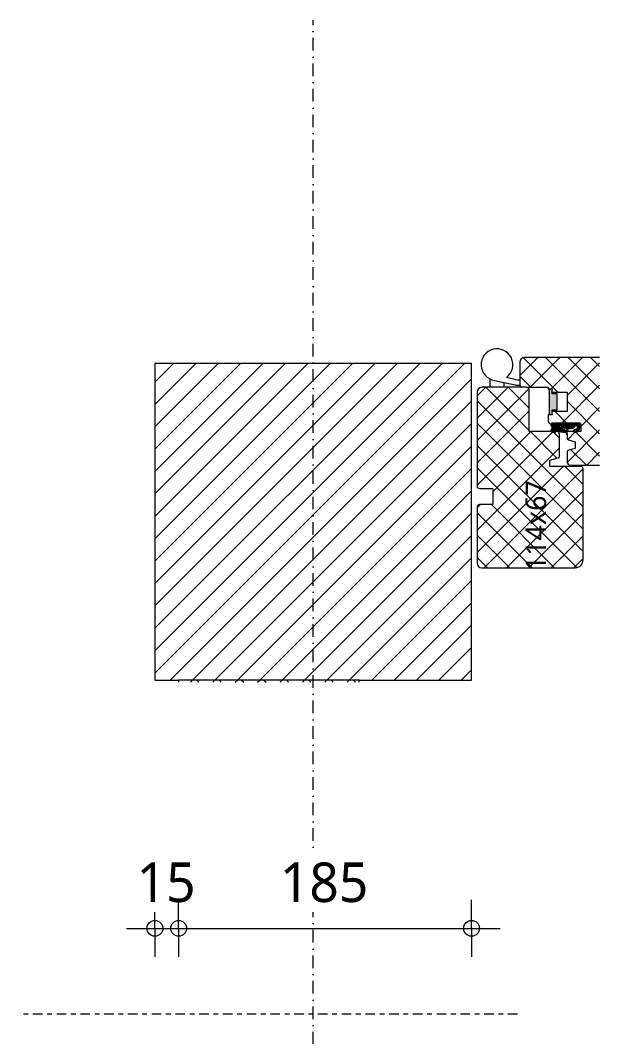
# Model space of a CAD drawing. Header units: millimetres. Extents: x 1789 to 13769, y 2055 to 27197.
# Drawn here: x 5745 to 6111, y 19841 to 20483 of the extents above; entities that cross this region are included whole.
import ezdxf

# ---------------------------------------------------------------- set-up
doc = ezdxf.new("R2010")
doc.units = ezdxf.units.MM
doc.linetypes.add('MV_center', pattern=[15, 6, -3, 3, -3])
doc.linetypes.add('MV_stramien', pattern=[16, 8, -4, 0, -4])
for name, color, linetype, lineweight in [('A-ANNO-DIMS', 211, 'Continuous', 13), ('A-ANNO-DIMS-10', 211, 'Continuous', 13), ('A-DETL', 90, 'Continuous', 13), ('A-DETL-GENF', 92, 'Continuous', 18), ('G-ANNO-TEXT', 231, 'Continuous', 13)]:
    doc.layers.add(name, color=color, linetype=linetype, lineweight=lineweight)
doc.styles.add('Segoe UI_2', font='segoeui.ttf', dxfattribs={"height": 25})
doc.styles.add('Segoe UI_4', font='segoeui.ttf', dxfattribs={"height": 13})
doc.dimstyles.new('2_5_mm_1', dxfattribs={"dimscale": 304.8, "dimtxt": 26.184099, "dimasz": 0.032808, "dimexe": 0.059055, "dimexo": 0.0625, "dimgap": 0.029528, "dimtad": 1, "dimdec": 0, "dimzin": 0, "dimdsep": 46, "dimtxsty": 'Segoe UI_2', "dimblk1": 'DOTBLANK', "dimblk2": 'DOTBLANK', "dimsah": 1, "dimcen": 0.09, "dimdle": 0.059055, "dimazin": 0, "dimtfac": 1, "dimtdec": 4, "dimtix": 1, "dimtmove": 0, "dimatfit": 3, "dimfxl": 0.059055, "dimfxlon": 1, "dimtvp": 1, "dimtfill": 1, "dimtolj": 1, "dimtzin": 0, "dimarcsym": 2})
pattern_1 = [(45, (0, 0), (-7.071068, 7.071068), []), (135, (0, 0), (-7.071068, -7.071068), [])]

# ---------------------------------------------------------------- blocks, each defined once
blk = doc.blocks.new('NLRS_00_DI_maskeer - Type 1-4234652-Details Restauratie 1-10')
at = {"layer": 'A-DETL-GENF', "linetype": 'MV_center'}
blk.add_line((214, 0), (-100, 0), dxfattribs=at)
blk = doc.blocks.new('DIMBLOCK133-Details Restauratie 1-10')
at = {"layer": 'A-ANNO-DIMS-10'}
for p, q in [((5829.73, 19909.62), (5829.73, 19927.62)), ((5844.73, 19909.62), (5844.73, 19927.62)), ((5811.73, 19909.62), (5844.73, 19909.62)), ((5829.73, 19909.62), (5829.73, 19891.62)), ((5844.73, 19909.62), (5844.73, 19891.62))]:
    blk.add_line(p, q, dxfattribs=at)
for centre in [(5829.73, 19909.62), (5844.73, 19909.62)]:
    blk.add_circle(centre, 5, dxfattribs=at)
at = {"layer": 'A-ANNO-DIMS-10', "color": 0, "insert": (5818.19, 19951.23), "char_height": 25, "width": 45.7032, "attachment_point": 1, "line_spacing_factor": 1.142579, "style": 'Segoe UI_2', "bg_fill": 3, "box_fill_scale": 1.25, "bg_fill_color": 9, "bg_fill_true_color": 13158600, "bg_fill_transparency": 0}
blk.add_mtext('15', dxfattribs=at)
blk = doc.blocks.new('_DotBlank')
at = {"color": 0, "linetype": 'ByBlock', "lineweight": -2}
blk.add_line((-0.5, 0), (-1, 0), dxfattribs=at)
blk.add_circle((0, 0), 0.5, dxfattribs=at)
blk = doc.blocks.new('DIMBLOCK134-Details Restauratie 1-10')
at = {"layer": 'A-ANNO-DIMS-10'}
for p, q in [((5844.73, 19909.62), (5844.73, 19927.62)), ((6029.73, 19909.62), (6029.73, 19927.62)), ((5844.73, 19909.62), (6047.73, 19909.62)), ((5844.73, 19909.62), (5844.73, 19891.62)), ((6029.73, 19909.62), (6029.73, 19891.62))]:
    blk.add_line(p, q, dxfattribs=at)
for centre in [(5844.73, 19909.62), (6029.73, 19909.62)]:
    blk.add_circle(centre, 5, dxfattribs=at)
at = {"layer": 'A-ANNO-DIMS-10', "color": 0, "insert": (5908.66, 19951.23), "char_height": 25, "width": 68.5547, "attachment_point": 1, "line_spacing_factor": 1.142579, "style": 'Segoe UI_2', "bg_fill": 3, "box_fill_scale": 1.25, "bg_fill_color": 9, "bg_fill_true_color": 13158600, "bg_fill_transparency": 0}
blk.add_mtext('185', dxfattribs=at)

msp = doc.modelspace()

# ---------------------------------------------------------------- hatches: boundary and pattern name
at = {"layer": 'A-DETL-GENF', "lineweight": 13}
h = msp.add_hatch(dxfattribs=at)
h.set_pattern_fill('FP_21', color=250, style=0, pattern_type=2)
h.set_pattern_definition(pattern_1)
h.paths.add_polyline_path([(6110.63, 20202.17), (6110.63, 20270.17), (6062.43, 20270.07), (6061.7, 20269.77), (6061.08, 20269.29), (6060.61, 20268.67), (6060.31, 20267.95), (6060.2, 20267.17), (6060.2, 20252.87), (6060.4, 20252.12), (6060.95, 20251.57), (6061.7, 20251.37), (6078.2, 20251.37), (6078.2, 20250.37), (6080.7, 20250.37), (6080.7, 20248.37), (6090, 20248.37), (6090, 20236.07), (6080.7, 20236.07), (6080.7, 20234.07), (6078.2, 20234.07), (6078.2, 20229.87), (6078.4, 20229.12), (6078.95, 20228.57), (6079.7, 20228.37), (6098.7, 20228.37), (6098.7, 20223.37), (6090.2, 20223.37), (6090.23, 20218.88), (6090.33, 20218.63), (6090.94, 20218.17), (6095.2, 20217.03), (6095.2, 20212.71), (6090.94, 20211.57), (6090.33, 20211.1), (6090.2, 20210.6), (6090.24, 20203.72), (6090.63, 20202.92), (6090.95, 20202.6), (6091.75, 20202.22), (6092.19, 20202.17), (6105.32, 20202.17)])
h = msp.add_hatch(dxfattribs=at)
h.set_pattern_fill('FP_10', color=250, style=0, pattern_type=2)
h.set_pattern_definition([(45, (0, 0), (-7.071068, 7.071068), [])])
h.paths.add_polyline_path([(6029.73, 20066.37), (6029.73, 20266.37), (5829.73, 20266.37), (5829.73, 20066.37), (5958.73, 20066.37)])
h = msp.add_hatch(dxfattribs=at)
h.set_pattern_fill('FP_21', color=250, style=0, pattern_type=2)
h.set_pattern_definition(pattern_1)
h.paths.add_polyline_path([(6095.2, 20137.37), (6096.49, 20137.54), (6097.7, 20138.04), (6098.73, 20138.84), (6099.53, 20139.87), (6100.03, 20141.08), (6100.2, 20142.37), (6100.2, 20199.87), (6100, 20200.62), (6099.45, 20201.17), (6098.7, 20201.37), (6079.2, 20201.37), (6079.2, 20205.37), (6084.7, 20206.88), (6084.9, 20207.04), (6085.2, 20207.75), (6085.15, 20222.26), (6084.76, 20222.93), (6084.09, 20223.32), (6083.7, 20223.37), (6066.2, 20223.37), (6066.13, 20249.89), (6065.93, 20250.37), (6065.61, 20250.79), (6065.2, 20251.1), (6064.71, 20251.3), (6064.2, 20251.37), (6035.42, 20251.27), (6034.7, 20250.97), (6034.08, 20250.49), (6033.6, 20249.87), (6033.3, 20249.15), (6033.2, 20248.37), (6033.2, 20188.97), (6033.4, 20188.22), (6033.95, 20187.67), (6034.7, 20187.47), (6043.2, 20187.47), (6043.2, 20177.27), (6034.31, 20177.22), (6033.64, 20176.83), (6033.4, 20176.52), (6033.2, 20175.77), (6033.3, 20139.59), (6033.6, 20138.87), (6034.08, 20138.25), (6034.7, 20137.77), (6035.42, 20137.47), (6036.2, 20137.37)])
at = {"layer": 'A-DETL-GENF'}
msp.add_hatch(color=7, dxfattribs=at).paths.add_polyline_path([(6080.7, 20234.22), (6080.7, 20237.22), (6083.7, 20237.22), (6083.7, 20247.22), (6080.7, 20247.22), (6080.7, 20250.22), (6078.7, 20250.22), (6078.7, 20234.22)])
h = msp.add_hatch(color=7, dxfattribs=at)
h.paths.add_polyline_path([(6089.52, 20221.74), (6090.18, 20221.92), (6090.19, 20222.02), (6090.26, 20225.63), (6094.04, 20225.9), (6094.63, 20227.47), (6097.5, 20227.47), (6096.39, 20224.52), (6094.77, 20224.09), (6094.05, 20223.37), (6095.77, 20223.37), (6096.85, 20223.95), (6098.6, 20227.42), (6098.6, 20228.37), (6080.26, 20228.37), (6080.26, 20226.77), (6082.67, 20225.86), (6080.27, 20224.64), (6080.27, 20223.45), (6082.88, 20223.45), (6082.88, 20224.36), (6084.28, 20223.83), (6087.56, 20223.38), (6089.4, 20223.38), (6089.46, 20221.82)])
h.paths.add_polyline_path([(6087.58, 20224.04), (6084.62, 20224.37), (6082.84, 20225.16), (6082.01, 20224.8), (6081.53, 20224.17), (6080.66, 20224.17), (6083.23, 20225.48), (6083.23, 20226.4), (6082.01, 20226.82), (6081.06, 20227.47), (6084.06, 20227.47), (6084.14, 20225.04), (6084.41, 20224.67), (6084.82, 20224.46), (6085.28, 20224.46), (6087.63, 20225.02), (6088.54, 20224.07)])
h.paths.add_polyline_path([(6084.86, 20225.18), (6084.86, 20227.47), (6087.36, 20227.47), (6087.36, 20225.77)])
h.paths.add_polyline_path([(6088.16, 20225.82), (6088.16, 20227.47), (6093.02, 20227.47), (6093.47, 20226.43)])
at = {"layer": 'A-DETL-GENF', "lineweight": 13}
h = msp.add_hatch(dxfattribs=at)
h.set_pattern_fill('FP_21', color=250, style=0, pattern_type=2)
h.set_pattern_definition(pattern_1)
h.paths.add_polyline_path([(5898.68, 20065.03), (5958.73, 20065.03), (5958.73, 20066.37), (5844.73, 20066.37), (5844.73, 20065.03), (5846.42, 20065.03)])

# ---------------------------------------------------------------- linework, layer by layer
at = {"layer": 'A-DETL', "linetype": 'MV_stramien', "lineweight": 18}
msp.add_line((5929.73, 17936.4), (5929.73, 20483.19), dxfattribs=at)
at = {"layer": 'A-DETL', "lineweight": 18}
for p, q in [((6110.63, 20270.17), (6063.2, 20270.17)), ((6029.73, 20266.37), (5829.73, 20266.37)), ((5829.73, 20266.37), (5829.73, 20066.37)), ((6029.73, 20066.37), (6029.73, 20266.37)), ((6060.2, 20267.17), (6060.2, 20252.87)), ((6041.4, 20251.37), (6041.4, 20256.69)), ((6044.31, 20255.78), (6057.22, 20252.91)), ((6057.23, 20256.39), (6051.72, 20257.62)), ((6033.2, 20248.37), (6033.2, 20188.97)), ((6064.2, 20251.37), (6036.2, 20251.37)), ((6050.2, 20254.47), (6050.2, 20251.37)), ((6059.4, 20252.67), (6060.3, 20252.67)), ((6064.2, 20251.37), (6078.2, 20251.37)), ((6066.2, 20223.37), (6066.2, 20249.37)), ((6078.2, 20251.37), (6078.2, 20250.37)), ((6078.2, 20250.37), (6080.7, 20250.37)), ((6080.7, 20250.22), (6078.7, 20250.22)), ((6078.7, 20250.22), (6078.7, 20234.22)), ((6080.7, 20250.37), (6080.7, 20250.22)), ((6080.7, 20247.22), (6080.7, 20250.22)), ((6080.7, 20248.37), (6090, 20248.37)), ((6090, 20248.37), (6090, 20236.07)), ((6083.7, 20247.22), (6080.7, 20247.22)), ((6083.7, 20237.22), (6083.7, 20247.22)), ((6080.7, 20234.22), (6080.7, 20237.22)), ((6080.7, 20237.22), (6083.7, 20237.22)), ((6090, 20236.07), (6080.7, 20236.07)), ((6080.7, 20234.07), (6078.2, 20234.07)), ((6078.2, 20234.07), (6078.2, 20229.87)), ((6078.7, 20234.22), (6080.7, 20234.22)), ((6080.7, 20234.22), (6080.7, 20234.07)), ((6083.7, 20223.37), (6066.2, 20223.37)), ((6079.7, 20228.37), (6080.26, 20228.37)), ((6089.4, 20223.38), (6089.41, 20222.02)), ((6090.19, 20222.02), (6090.19, 20223.37)), ((6094.05, 20223.37), (6090.2, 20223.37)), ((6098.7, 20223.37), (6095.77, 20223.37)), ((6098.7, 20228.37), (6098.7, 20223.37)), ((6085.2, 20207.75), (6085.2, 20221.87)), ((6090.2, 20221.92), (6090.2, 20219.13)), ((6090.94, 20218.17), (6095.2, 20217.03)), ((6095.2, 20217.03), (6095.2, 20212.71)), ((6090.2, 20210.6), (6090.19, 20204.17)), ((6095.2, 20212.71), (6090.94, 20211.57)), ((6079.2, 20205.37), (6084.46, 20206.78)), ((6079.2, 20201.37), (6079.2, 20205.37)), ((6098.7, 20201.37), (6079.2, 20201.37)), ((6092.19, 20202.17), (6110.63, 20202.17)), ((6100.2, 20142.37), (6100.2, 20199.87)), ((6034.7, 20187.47), (6043.2, 20187.47)), ((6043.2, 20187.47), (6043.2, 20177.27)), ((6033.2, 20175.77), (6033.2, 20140.37)), ((6043.2, 20177.27), (6034.7, 20177.27)), ((6036.2, 20137.37), (6095.2, 20137.37)), ((5829.73, 20066.37), (5844.73, 20066.37)), ((5958.73, 20066.37), (6029.73, 20066.37))]:
    msp.add_line(p, q, dxfattribs=at)
at = {"layer": 'A-DETL', "lineweight": 35}
for p, q in [((6098.6, 20228.37), (6080.26, 20228.37)), ((6080.26, 20228.37), (6080.26, 20226.77)), ((6080.26, 20226.77), (6081.96, 20226.19)), ((6082.67, 20225.86), (6080.27, 20224.64)), ((6080.27, 20224.64), (6080.27, 20223.45)), ((6080.27, 20223.45), (6082.88, 20223.45)), ((6080.66, 20224.17), (6083.23, 20225.48)), ((6081.53, 20224.17), (6080.66, 20224.17)), ((6082.01, 20226.82), (6081.06, 20227.47)), ((6081.06, 20227.47), (6084.06, 20227.47)), ((6082.01, 20224.8), (6081.53, 20224.17)), ((6081.96, 20226.19), (6082.67, 20225.86)), ((6083.23, 20226.4), (6082.01, 20226.82)), ((6082.84, 20225.16), (6082.01, 20224.8)), ((6084.62, 20224.37), (6082.84, 20225.16)), ((6082.88, 20223.45), (6082.88, 20224.36)), ((6082.88, 20224.36), (6084.28, 20223.83)), ((6083.23, 20225.48), (6083.23, 20226.4)), ((6084.06, 20227.47), (6084.06, 20225.49)), ((6084.28, 20223.83), (6087.56, 20223.38)), ((6087.58, 20224.04), (6084.62, 20224.37)), ((6084.86, 20225.18), (6084.86, 20227.47)), ((6084.86, 20227.47), (6087.36, 20227.47)), ((6087.36, 20225.77), (6084.86, 20225.18)), ((6085.28, 20224.46), (6087.63, 20225.02)), ((6087.36, 20227.47), (6087.36, 20225.77)), ((6087.56, 20223.38), (6089.4, 20223.38)), ((6088.54, 20224.07), (6087.58, 20224.04)), ((6087.63, 20225.02), (6088.54, 20224.07)), ((6088.16, 20225.82), (6088.16, 20227.47)), ((6088.16, 20227.47), (6093.02, 20227.47)), ((6093.47, 20226.43), (6088.16, 20225.82)), ((6090.19, 20223.37), (6090.26, 20225.63)), ((6090.26, 20225.63), (6094.04, 20225.9)), ((6093.02, 20227.47), (6093.47, 20226.43)), ((6094.04, 20225.9), (6094.63, 20227.47)), ((6094.77, 20224.09), (6094.05, 20223.37)), ((6094.05, 20223.37), (6095.77, 20223.37)), ((6094.63, 20227.47), (6097.5, 20227.47)), ((6096.39, 20224.52), (6094.77, 20224.09)), ((6095.77, 20223.37), (6096.85, 20223.95)), ((6097.5, 20227.47), (6096.39, 20224.52)), ((6096.85, 20223.95), (6098.6, 20227.42)), ((6098.6, 20227.42), (6098.6, 20228.37))]:
    msp.add_line(p, q, dxfattribs=at)
at = {"layer": 'A-DETL'}
for p, q in [((5844.73, 20066.37), (5844.73, 20065.03)), ((5958.73, 20066.37), (5844.73, 20066.37)), ((5958.73, 20065.03), (5958.73, 20066.37))]:
    msp.add_line(p, q, dxfattribs=at)
at = {"layer": 'A-DETL', "lineweight": 18}
for centre, radius, start, end in [((6045.8, 20265.67), 10, 306.34356, 261.46326), ((6063.2, 20267.17), 3, 89.99319, 179.99091), ((6060.14, 20269.47), 13.4, 257.45737, 270), ((6036.2, 20248.37), 3, 90, 180), ((6059.4, 20262.67), 10, 257.45737, 270), ((6061.7, 20252.87), 1.5, 179.99091, 269.98343), ((6064.2, 20249.37), 2, 0, 90), ((6079.7, 20229.87), 1.5, 179.9913, 269.9913), ((6083.7, 20221.87), 1.5, 0, 90), ((6089.8, 20222.02), 0.394, 180, 359.9913), ((6091.2, 20219.13), 1, 179.9913, 254.98492), ((6091.2, 20210.6), 1, 104.9913, 179.9913), ((6084.2, 20207.75), 1, 285, 0), ((6092.19, 20204.17), 2, 179.9913, 269.99377), ((6098.7, 20199.87), 1.5, 0, 90), ((6034.7, 20188.97), 1.5, 180, 270), ((6034.7, 20175.77), 1.5, 90, 180), ((6036.2, 20140.37), 3, 180, 270), ((6095.2, 20142.37), 5, 270, 0)]:
    msp.add_arc(centre, radius, start, end, dxfattribs=at)
at = {"layer": 'A-DETL', "lineweight": 35}
msp.add_arc((6085.05, 20225.44), 1, 176.75948, 283.24052, dxfattribs=at)

# ---------------------------------------------------------------- block references
at = {"layer": 'A-DETL-GENF', "linetype": 'MV_center'}
msp.add_blockref('NLRS_00_DI_maskeer - Type 1-4234652-Details Restauratie 1-10', (5844.73, 19855.34), dxfattribs=at)

# ---------------------------------------------------------------- texts
at = {"layer": 'G-ANNO-TEXT', "color": 7, "insert": (6063.81, 20135.3), "char_height": 13, "width": 74.5569, "attachment_point": 1, "rotation": 90, "style": 'Segoe UI_4'}
msp.add_mtext('114x67', dxfattribs=at)

# ---------------------------------------------------------------- dimensions: what is measured, and where the dimension line sits
at = {"layer": 'A-ANNO-DIMS'}
dim = msp.add_linear_dim(base=(5844.73, 19909.62), p1=(5829.73, 19927.62), p2=(5844.73, 19927.62), dimstyle='2_5_mm_1', override={"dimpost": '<>', "dimfxl": 15}, dxfattribs=at)
dim.commit()
dim.dimension.update_dxf_attribs({"geometry": 'DIMBLOCK133-Details Restauratie 1-10', "text_midpoint": (5837.23, 19931.61)})

# ---------------------------------------------------------------- next in the draw order: dimensions: what is measured, and where the dimension line sits
dim = msp.add_linear_dim(base=(6029.73, 19909.62), p1=(5844.73, 19927.62), p2=(6029.73, 19927.62), dimstyle='2_5_mm_1', override={"dimpost": '<>', "dimfxl": 185}, dxfattribs=at)
dim.commit()
dim.dimension.update_dxf_attribs({"geometry": 'DIMBLOCK134-Details Restauratie 1-10', "text_midpoint": (5937.23, 19931.61)})

doc.saveas('drawing.dxf')
